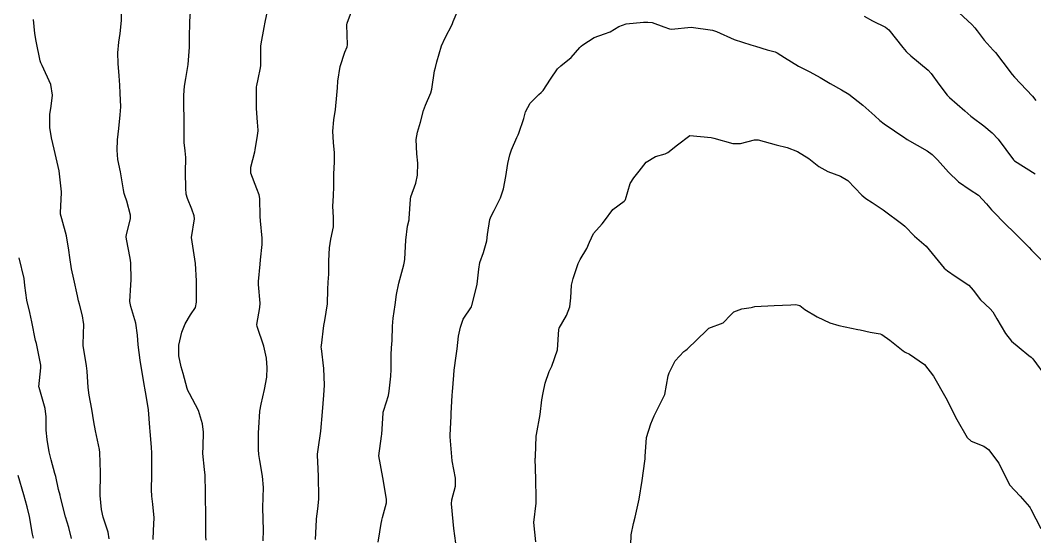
# Model space of a CAD drawing. Header units: metres. Extents: x 307586 to 320046, y 7427249 to 7434250.
# Drawn here: x 319203.2 to 319297.1, y 7427343.2 to 7427391 of the extents above; entities that cross this region are included whole.
import ezdxf

# ---------------------------------------------------------------- set-up
doc = ezdxf.new("R2010")
doc.units = ezdxf.units.M
doc.header["$MEASUREMENT"] = 0
doc.layers.add('Curvas de Nivel 1m', color=11, linetype='Continuous')
doc.layers.add('Curvas de Nivel 5m', color=15, linetype='Continuous')

msp = doc.modelspace()

# ---------------------------------------------------------------- linework, layer by layer
at = {"layer": 'Curvas de Nivel 1m', "flags": 128}
for points, elevation in [([(319215.513, 7427342.918), (319215.548, 7427343.755), (319215.592, 7427344.917), (319215.474, 7427346.187), (319215.374, 7427346.921), (319215.349, 7427347.512), (319215.378, 7427348.921), (319215.385, 7427349.524), (319215.38, 7427350.921), (319215.356, 7427351.477), (319215.232, 7427352.924), (319215.202, 7427353.302), (319215.076, 7427354.928), (319214.863, 7427356.241), (319214.728, 7427356.931), (319214.7, 7427357.106), (319214.406, 7427358.935), (319214.309, 7427359.529), (319214.119, 7427360.938), (319214.044, 7427361.827), (319213.895, 7427362.94), (319213.426, 7427364.478), (319213.334, 7427364.946), (319213.447, 7427366.485), (319213.474, 7427366.945), (319213.428, 7427368.526), (319213.379, 7427368.946), (319213.039, 7427370.711), (319213.019, 7427370.95), (319213.045, 7427371.149), (319213.406, 7427372.6), (319213.406, 7427372.947), (319213.076, 7427374.244), (319212.889, 7427374.761), (319212.83, 7427374.954), (319212.771, 7427375.272), (319212.467, 7427376.96), (319212.246, 7427378.085), (319212.168, 7427378.964), (319212.206, 7427379.905), (319212.313, 7427380.963), (319212.458, 7427382.243), (319212.501, 7427382.96), (319212.459, 7427384.225), (319212.409, 7427384.962), (319212.356, 7427385.823), (319212.268, 7427386.964), (319212.237, 7427387.959), (319212.334, 7427388.964), (319212.464, 7427389.763), (319212.588, 7427390.96), (319212.593, 7427392.258)], 877), ([(319220.401, 7427342.863), (319220.37, 7427343.199), (319220.381, 7427344.863), (319220.378, 7427345.214), (319220.343, 7427346.864), (319220.338, 7427347.283), (319220.302, 7427348.865), (319220.249, 7427349.398), (319220.1, 7427350.867), (319220.14, 7427351.536), (319220.157, 7427352.867), (319220.059, 7427353.639), (319219.689, 7427354.872), (319218.866, 7427356.436), (319218.711, 7427356.723), (319218.659, 7427356.883), (319218.292, 7427358.294), (319218.094, 7427358.892), (319217.874, 7427359.93), (319217.88, 7427360.896), (319218.158, 7427362.115), (319218.47, 7427362.887), (319218.951, 7427363.724), (319219.429, 7427364.405), (319219.525, 7427364.874), (319219.529, 7427366.33), (319219.53, 7427366.875), (319219.416, 7427368.468), (319219.36, 7427368.877), (319219.043, 7427370.88), (319219.329, 7427372.609), (319219.291, 7427372.878), (319219.069, 7427373.492), (319218.67, 7427374.477), (319218.574, 7427374.888), (319218.539, 7427375.44), (319218.505, 7427376.889), (319218.516, 7427378.279), (319218.465, 7427378.89), (319218.376, 7427379.66), (319218.387, 7427380.892), (319218.371, 7427382.088), (319218.349, 7427382.893), (319218.338, 7427384.036), (319218.403, 7427384.892), (319218.522, 7427385.582), (319218.747, 7427386.887), (319218.869, 7427388.505), (319218.864, 7427388.886), (319218.86, 7427389.285), (319218.884, 7427390.886), (319219.012, 7427392.596)], 878), ([(319225.698, 7427342.795), (319225.707, 7427343.789), (319225.683, 7427344.796), (319225.662, 7427345.873), (319225.673, 7427346.796), (319225.711, 7427347.744), (319225.637, 7427348.797), (319225.364, 7427350.232), (319225.277, 7427350.803), (319225.253, 7427351.249), (319225.249, 7427352.804), (319225.269, 7427353.245), (319225.39, 7427354.802), (319225.503, 7427355.451), (319225.821, 7427356.796), (319226.018, 7427357.932), (319226.067, 7427358.798), (319226.003, 7427359.702), (319225.751, 7427360.802), (319225.118, 7427362.632), (319225.084, 7427362.809), (319225.378, 7427364.386), (319225.393, 7427364.806), (319225.266, 7427366.53), (319225.266, 7427366.807), (319225.406, 7427368.409), (319225.451, 7427368.806), (319225.599, 7427370.24), (319225.59, 7427370.805), (319225.442, 7427372.423), (319225.42, 7427372.806), (319225.389, 7427374.498), (319225.326, 7427374.808), (319225.091, 7427375.364), (319224.559, 7427376.816), (319224.55, 7427377.385), (319224.919, 7427378.812), (319224.955, 7427378.993), (319225.156, 7427380.321), (319225.226, 7427380.746), (319225.231, 7427380.809), (319225.17, 7427381.543), (319225.063, 7427382.811), (319225.059, 7427382.936), (319225.077, 7427384.811), (319225.088, 7427384.928), (319225.214, 7427385.522), (319225.452, 7427386.586), (319225.484, 7427386.807), (319225.481, 7427388.578), (319225.502, 7427388.808), (319225.784, 7427390.296), (319225.868, 7427390.804), (319226.119, 7427391.977)], 879), ([(319236.336, 7427342.666), (319236.64, 7427344.579), (319236.655, 7427344.661), (319236.663, 7427344.722), (319236.727, 7427344.943), (319237.089, 7427346.315), (319237.096, 7427346.657), (319236.773, 7427348.66), (319236.398, 7427350.666), (319236.649, 7427352.491), (319236.683, 7427352.662), (319236.783, 7427354.602), (319236.789, 7427354.661), (319236.796, 7427354.708), (319236.846, 7427354.879), (319237.274, 7427356.249), (319237.338, 7427356.655), (319237.497, 7427358.044), (319237.544, 7427358.653), (319237.541, 7427360.026), (319237.563, 7427360.654), (319237.615, 7427361.338), (319237.657, 7427362.659), (319237.709, 7427363.417), (319237.89, 7427364.656), (319238.03, 7427365.601), (319238.237, 7427366.651), (319238.7, 7427368.334), (319238.776, 7427368.644), (319238.797, 7427368.863), (319238.884, 7427370.642), (319239.056, 7427371.911), (319239.189, 7427372.511), (319239.205, 7427372.639), (319239.311, 7427374.407), (319239.36, 7427374.637), (319239.823, 7427375.912), (319239.983, 7427376.631), (319239.996, 7427377.76), (319239.909, 7427378.632), (319239.847, 7427379.938), (319239.962, 7427380.632), (319240.238, 7427381.563), (319240.526, 7427382.627), (319240.695, 7427383.118), (319241.199, 7427384.265), (319241.307, 7427384.618), (319241.556, 7427386.287), (319241.629, 7427386.614), (319241.771, 7427387.145), (319242.188, 7427388.606), (319242.518, 7427389.347), (319243.163, 7427390.592), (319243.286, 7427390.875), (319243.793, 7427392.09)], 881), ([(319211.438, 7427342.969), (319211.326, 7427343.587), (319210.886, 7427344.978), (319210.733, 7427345.684), (319210.593, 7427346.982), (319210.586, 7427347.15), (319210.641, 7427348.981), (319210.64, 7427349.116), (319210.572, 7427350.982), (319210.538, 7427351.241), (319210.155, 7427352.987), (319210.003, 7427353.817), (319209.829, 7427354.99), (319209.589, 7427356.266), (319209.487, 7427356.994), (319209.387, 7427358.496), (319209.333, 7427358.996), (319209.033, 7427360.877), (319209.022, 7427360.999), (319209.075, 7427362.865), (319209.066, 7427362.999), (319208.949, 7427363.625), (319208.674, 7427364.718), (319208.597, 7427365.005), (319208.495, 7427365.482), (319208.15, 7427367.013), (319207.96, 7427367.973), (319207.799, 7427369.018), (319207.705, 7427369.705), (319207.481, 7427371.023), (319207.056, 7427372.591), (319206.939, 7427373.031), (319206.925, 7427373.171), (319207.033, 7427375.031), (319207.028, 7427375.086), (319206.791, 7427377.033), (319206.71, 7427377.441), (319206.337, 7427379.038), (319206.082, 7427380.103), (319205.933, 7427381.042), (319205.948, 7427382.27), (319206.059, 7427383.041), (319206.198, 7427384.035), (319206.048, 7427385.042), (319205.229, 7427386.786), (319205.11, 7427387.051), (319205.053, 7427387.233), (319204.683, 7427389.056), (319204.567, 7427389.749), (319204.417, 7427391.059)], 876), ([(319281.295, 7427391.356), (319282.093, 7427390.93), (319283.285, 7427390.354), (319283.595, 7427390.107), (319284.9, 7427388.46), (319285.191, 7427388.091), (319285.262, 7427388.016), (319285.641, 7427387.702), (319287.237, 7427386.355), (319287.504, 7427386.066), (319288.233, 7427385.065), (319289.004, 7427384.043), (319289.21, 7427383.825), (319290.629, 7427382.588), (319291.184, 7427382.107), (319291.293, 7427382.018), (319292.376, 7427381.203), (319293.169, 7427380.557), (319293.703, 7427379.985), (319295.144, 7427378.055), (319295.181, 7427378.007), (319295.237, 7427377.969), (319297.125, 7427376.763)], 881), ([(319243.505, 7427342.582), (319243.347, 7427343.953), (319243.278, 7427344.584), (319243.119, 7427346.215), (319243.153, 7427346.586), (319243.48, 7427347.869), (319243.481, 7427348.583), (319243.186, 7427350.197), (319243.132, 7427350.587), (319242.981, 7427352.429), (319242.978, 7427352.588), (319243.093, 7427354.335), (319243.098, 7427354.587), (319243.173, 7427356.282), (319243.205, 7427356.587), (319243.329, 7427358.145), (319243.361, 7427358.585), (319243.56, 7427359.936), (319243.641, 7427360.583), (319243.764, 7427361.753), (319243.935, 7427362.58), (319244.207, 7427363.321), (319244.962, 7427364.457), (319245.011, 7427364.57), (319245.387, 7427366.166), (319245.48, 7427366.565), (319245.634, 7427367.936), (319245.743, 7427368.563), (319246.087, 7427369.5), (319246.393, 7427370.557), (319246.459, 7427371.146), (319246.651, 7427372.554), (319246.778, 7427372.841), (319247.071, 7427373.361), (319247.641, 7427374.542), (319247.924, 7427375.366), (319248.135, 7427376.535), (319248.329, 7427377.736), (319248.528, 7427378.529), (319248.679, 7427378.988), (319249.157, 7427380.125), (319249.29, 7427380.39), (319249.357, 7427380.518), (319249.801, 7427381.889), (319249.98, 7427382.512), (319250.398, 7427383.305), (319251.207, 7427384.115), (319251.418, 7427384.288), (319251.6, 7427384.494), (319252.27, 7427385.531), (319252.927, 7427386.475), (319253.236, 7427386.776), (319254.182, 7427387.522), (319254.99, 7427388.453), (319255.114, 7427388.592), (319255.257, 7427388.706), (319256.32, 7427389.386), (319257.272, 7427389.731), (319257.789, 7427389.909), (319258.612, 7427390.41), (319259.286, 7427390.665), (319260.879, 7427390.792), (319261.287, 7427390.8), (319261.676, 7427390.763), (319262.78, 7427390.358), (319263.28, 7427390.187), (319263.463, 7427390.166), (319265.283, 7427390.33), (319267.279, 7427390.057), (319267.645, 7427389.937), (319269.267, 7427389.206), (319270.823, 7427388.701), (319271.258, 7427388.576), (319272.337, 7427388.244), (319273.064, 7427388.046), (319273.25, 7427387.971), (319273.923, 7427387.547), (319275.238, 7427386.733), (319276.29, 7427386.199), (319277.228, 7427385.697), (319278.161, 7427385.115), (319279.217, 7427384.538), (319279.892, 7427384.153), (319281.198, 7427383.136), (319282.294, 7427382.123), (319282.774, 7427381.711), (319283.176, 7427381.408), (319285.061, 7427380.091), (319285.162, 7427380.026), (319285.298, 7427379.951), (319287.145, 7427378.898), (319287.619, 7427378.542), (319288.086, 7427378.056), (319289.126, 7427376.918), (319290.054, 7427376.031), (319291.106, 7427375.285), (319291.889, 7427374.796), (319292.631, 7427373.997), (319293.085, 7427373.43), (319294.508, 7427371.976), (319295.058, 7427371.446), (319295.803, 7427370.711), (319296.568, 7427369.947), (319296.799, 7427369.702), (319297.038, 7427369.446), (319298.587, 7427367.924)], 882), ([(319250.924, 7427342.715), (319250.723, 7427344.5), (319250.956, 7427346.291), (319250.967, 7427346.497), (319250.96, 7427346.702), (319250.918, 7427348.498), (319250.875, 7427350.426), (319250.883, 7427350.499), (319250.895, 7427350.59), (319250.947, 7427352.498), (319250.97, 7427352.643), (319251.32, 7427354.493), (319251.492, 7427355.862), (319251.612, 7427356.489), (319251.791, 7427357.395), (319252.166, 7427358.481), (319252.4, 7427358.978), (319252.923, 7427360.47), (319253.041, 7427362.37), (319253.073, 7427362.469), (319253.769, 7427363.654), (319254.062, 7427364.459), (319254.16, 7427365.28), (319254.238, 7427366.458), (319254.385, 7427367.07), (319254.845, 7427368.452), (319254.89, 7427368.576), (319255.019, 7427368.846), (319255.637, 7427369.841), (319255.877, 7427370.442), (319256.251, 7427371.238), (319257.06, 7427372.14), (319257.288, 7427372.427), (319258.039, 7427373.455), (319259.091, 7427374.251), (319259.175, 7427374.315), (319259.215, 7427374.399), (319259.641, 7427375.862), (319259.978, 7427376.391), (319260.492, 7427377.013), (319261.127, 7427377.835), (319261.994, 7427378.367), (319262.884, 7427378.606), (319263.139, 7427378.74), (319264.029, 7427379.462), (319265.163, 7427380.33), (319267.16, 7427380.129), (319267.389, 7427380.077), (319269.153, 7427379.587), (319269.852, 7427379.574), (319271.158, 7427379.927), (319271.502, 7427379.911), (319273.151, 7427379.453), (319274.176, 7427379.191), (319275.142, 7427378.844), (319276.182, 7427378.2), (319277.126, 7427377.455), (319277.938, 7427376.995), (319279.117, 7427376.557), (319279.785, 7427376.153), (319281.099, 7427374.783), (319281.45, 7427374.488), (319282.038, 7427374.126), (319283.083, 7427373.425), (319284.89, 7427372.092), (319285.061, 7427371.927), (319285.965, 7427370.99), (319287.043, 7427370.06), (319288.729, 7427368.043), (319289.01, 7427367.788), (319289.733, 7427367.306), (319291, 7427366.461), (319291.412, 7427366.014), (319292.088, 7427365.107), (319292.976, 7427364.279), (319293.227, 7427363.987), (319293.599, 7427363.348), (319294.387, 7427361.976), (319294.936, 7427361.288), (319295.655, 7427360.684), (319296.566, 7427359.945), (319296.767, 7427359.788), (319296.92, 7427359.635), (319298.171, 7427357.927)], 883), ([(319259.699, 7427342.39), (319259.751, 7427343.356), (319259.955, 7427344.388), (319260.123, 7427345.002), (319260.439, 7427346.383), (319260.498, 7427346.64), (319260.773, 7427348.38), (319261.007, 7427350.17), (319261.031, 7427350.377), (319261.044, 7427350.615), (319261.172, 7427352.375), (319261.57, 7427353.641), (319261.887, 7427354.364), (319262.873, 7427356.35), (319263.181, 7427358.056), (319263.263, 7427358.346), (319263.805, 7427359.446), (319264.616, 7427360.333), (319264.8, 7427360.456), (319264.925, 7427360.553), (319266.762, 7427362.303), (319266.843, 7427362.403), (319266.946, 7427362.493), (319268.265, 7427362.975), (319268.965, 7427363.727), (319269.241, 7427364.005), (319269.991, 7427364.27), (319270.842, 7427364.393), (319270.975, 7427364.425), (319271.199, 7427364.48), (319272.976, 7427364.576), (319274.538, 7427364.654), (319274.978, 7427364.677), (319275.366, 7427364.594), (319275.834, 7427364.197), (319276.963, 7427363.522), (319278.147, 7427362.976), (319278.951, 7427362.716), (319280.725, 7427362.364), (319280.946, 7427362.316), (319281.853, 7427362.126), (319282.778, 7427361.949), (319282.941, 7427361.885), (319283.674, 7427361.365), (319284.926, 7427360.374), (319285.102, 7427360.265), (319285.493, 7427360.081), (319286.909, 7427359.106), (319287.729, 7427358.052), (319288.873, 7427356.04), (319289.894, 7427354.03), (319290.828, 7427352.36), (319291.219, 7427352.014), (319292.371, 7427351.549), (319292.815, 7427351.243), (319293.788, 7427349.98), (319294.773, 7427347.97), (319295.734, 7427346.922), (319296.614, 7427345.942), (319296.673, 7427345.862), (319296.751, 7427345.714), (319297.673, 7427343.931)], 884), ([(319204.432, 7427343.053), (319204.331, 7427343.43), (319204.047, 7427345.057), (319203.858, 7427345.936), (319203.545, 7427347.062), (319203.006, 7427348.832)], 874)]:
    msp.add_lwpolyline(points, dxfattribs=dict(at, elevation=elevation))
at = {"layer": 'Curvas de Nivel 5m', "flags": 128}
for points, elevation in [([(319230.536, 7427342.91), (319230.625, 7427344.741), (319230.631, 7427344.835), (319230.738, 7427345.769), (319230.844, 7427346.647), (319230.848, 7427346.739), (319230.849, 7427346.834), (319230.81, 7427348.739), (319230.784, 7427349.458), (319230.714, 7427350.741), (319230.717, 7427350.828), (319230.81, 7427351.465), (319231.002, 7427352.737), (319231.028, 7427352.94), (319231.175, 7427354.735), (319231.304, 7427356.296), (319231.337, 7427356.733), (319231.357, 7427357.212), (319231.292, 7427358.734), (319231.069, 7427360.589), (319231.064, 7427360.738), (319231.078, 7427360.892), (319231.313, 7427362.734), (319231.393, 7427363.179), (319231.626, 7427364.73), (319231.662, 7427366.05), (319231.69, 7427366.73), (319231.758, 7427367.486), (319231.77, 7427368.729), (319231.831, 7427369.928), (319231.962, 7427370.726), (319232.181, 7427371.85), (319232.202, 7427372.723), (319232.133, 7427373.783), (319232.18, 7427374.724), (319232.219, 7427375.601), (319232.235, 7427376.723), (319232.292, 7427377.89), (319232.3, 7427378.722), (319232.205, 7427379.666), (319232.124, 7427380.726), (319232.218, 7427381.769), (319232.371, 7427382.722), (319232.515, 7427384.039), (319232.553, 7427384.72), (319232.602, 7427385.329), (319232.824, 7427386.716), (319233.246, 7427388.026), (319233.449, 7427388.51), (319233.485, 7427388.708), (319233.432, 7427390.557), (319233.458, 7427390.708), (319233.952, 7427392.047)], 880), ([(319289.694, 7427392.036), (319291.288, 7427390.578), (319291.562, 7427390.292), (319291.77, 7427390.013), (319292.405, 7427389.134), (319293.265, 7427388.206), (319293.459, 7427387.988), (319294.137, 7427387.094), (319295.006, 7427385.972), (319295.23, 7427385.719), (319296.875, 7427383.953), (319297.207, 7427383.569)], 880), ([(319207.952, 7427343.008), (319207.704, 7427344.019), (319207.38, 7427345.013), (319206.924, 7427346.845), (319206.889, 7427347.019), (319206.758, 7427347.559), (319206.485, 7427348.739), (319206.409, 7427349.025), (319206.055, 7427350.307), (319205.874, 7427351.039), (319205.684, 7427352.168), (319205.614, 7427353.042), (319205.591, 7427354.287), (319205.496, 7427355.043), (319204.941, 7427356.98), (319204.931, 7427357.049), (319205.118, 7427358.821), (319205.114, 7427359.048), (319204.904, 7427360.137), (319204.698, 7427361.052), (319204.629, 7427361.341), (319204.27, 7427363.057), (319204.076, 7427363.935), (319203.811, 7427365.062), (319203.621, 7427366.426), (319203.558, 7427367.064), (319203.094, 7427368.987)], 875)]:
    msp.add_lwpolyline(points, dxfattribs=dict(at, elevation=elevation))

doc.saveas('drawing.dxf')
